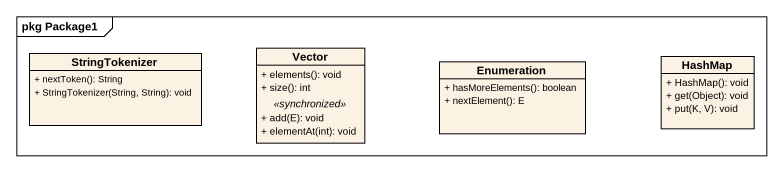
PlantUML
@startuml
mainframe pkg Package1
hide circle
hide empty members
skinparam classAttributeIconSize 0
class Vector {
  + elements(): void
  + size(): int
  .. <<synchronized>> ..
  + add(E): void
  + elementAt(int): void
}
class StringTokenizer {
  + nextToken(): String
  + StringTokenizer(String, String): void
}
class Enumeration {
  + hasMoreElements(): boolean
  + nextElement(): E
}
class HashMap {
  + HashMap(): void
  + get(Object): void
  + put(K, V): void
}
@enduml
